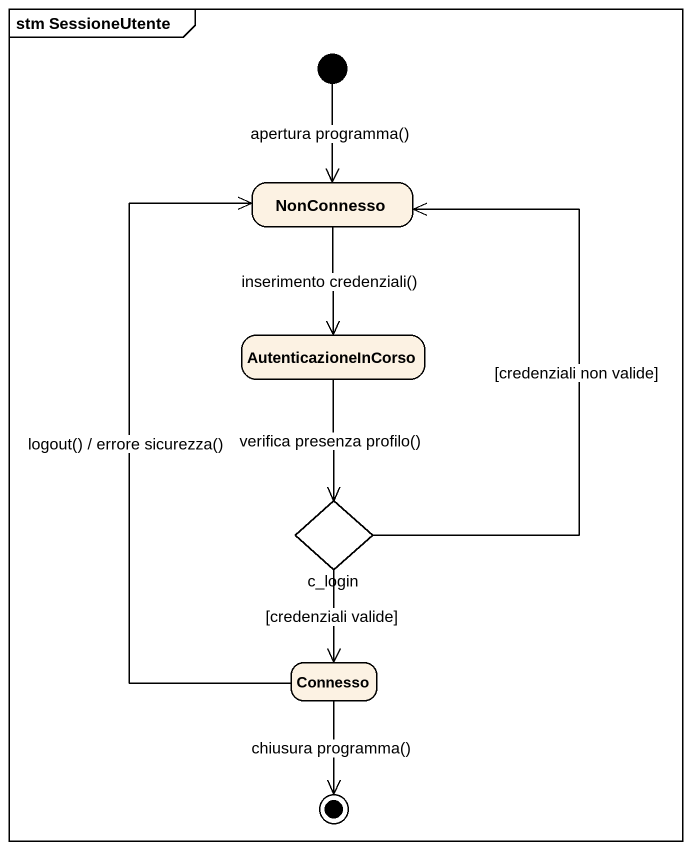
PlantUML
@startuml
mainframe stm SessioneUtente
hide empty description
state NonConnesso
state AutenticazioneInCorso
state c_login <<choice>>
state Connesso
[*] --> NonConnesso : apertura programma()
NonConnesso --> AutenticazioneInCorso : inserimento credenziali()
AutenticazioneInCorso --> c_login : verifica presenza profilo()
c_login -up-> NonConnesso : [credenziali non valide]
c_login --> Connesso : [credenziali valide]
Connesso -up-> NonConnesso : logout() / errore sicurezza()
Connesso --> [*] : chiusura programma()
@enduml
